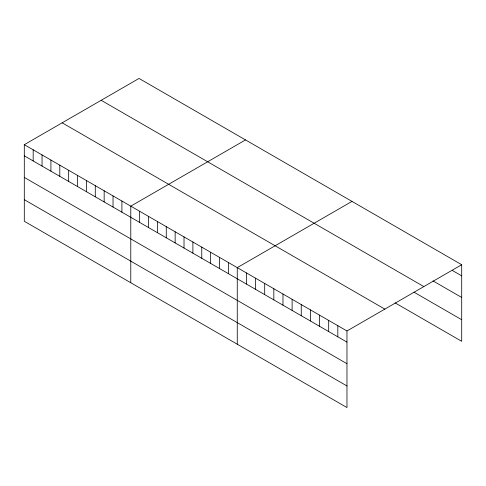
<?xml version="1.0" encoding="UTF-8"?>
<svg xmlns="http://www.w3.org/2000/svg" width="486" height="486" viewBox="0 0 486 486"><rect width="100%" height="100%" fill="white"/><g stroke="black" fill="none" stroke-linecap="round" stroke-linejoin="round"><path stroke-width="0.73" d="M24.3 144.682L346.968 330.972L346.968 407.56L24.3 221.27L24.3 144.682L139.032 78.44L461.7 264.73L461.7 341.318L395.094 302.863M245.515 139.913L130.783 206.155L130.783 282.749M351.992 201.392L237.259 267.634L237.259 344.222M346.968 330.972L461.7 264.73M452.557 270.593L461.7 275.872M432.965 280.884L461.7 297.468M101.173 100.298L423.841 286.588M414.029 292.201L461.7 319.721M62.159 122.818L384.827 309.108M24.3 155.824L346.968 342.114M24.3 177.42L346.968 363.71M24.3 199.673L346.968 385.963M337.825 325.693L337.825 336.834M328.682 320.414L328.682 331.555M319.539 315.135L319.539 326.276M310.396 309.855L310.396 321.003M301.253 304.576L301.253 315.724M292.116 299.303L292.116 310.445M282.974 294.024L282.974 305.165M273.831 288.745L273.831 299.886M264.688 283.466L264.688 294.607M255.545 278.186L255.545 289.334M246.402 272.907L246.402 284.055M228.39 262.507L228.39 273.654M219.514 257.386L219.514 268.527M210.638 252.264L210.638 263.406M201.769 247.137L201.769 258.285M192.893 242.016L192.893 253.157M184.018 236.895L184.018 248.036M175.148 231.773L175.148 242.915M166.273 226.646L166.273 237.794M157.397 221.525L157.397 232.666M148.528 216.404L148.528 227.545M139.652 211.276L139.652 222.424M121.907 201.034L121.907 212.175M113.031 195.913L113.031 207.054M104.162 190.785L104.162 201.933M95.286 185.664L95.286 196.806M86.411 180.543L86.411 191.684M77.541 175.416L77.541 186.563M68.666 170.294L68.666 181.436M59.796 165.173L59.796 176.315M50.921 160.052L50.921 171.194M42.045 154.925L42.045 166.066M33.176 149.803L33.176 160.945"/></g></svg>
